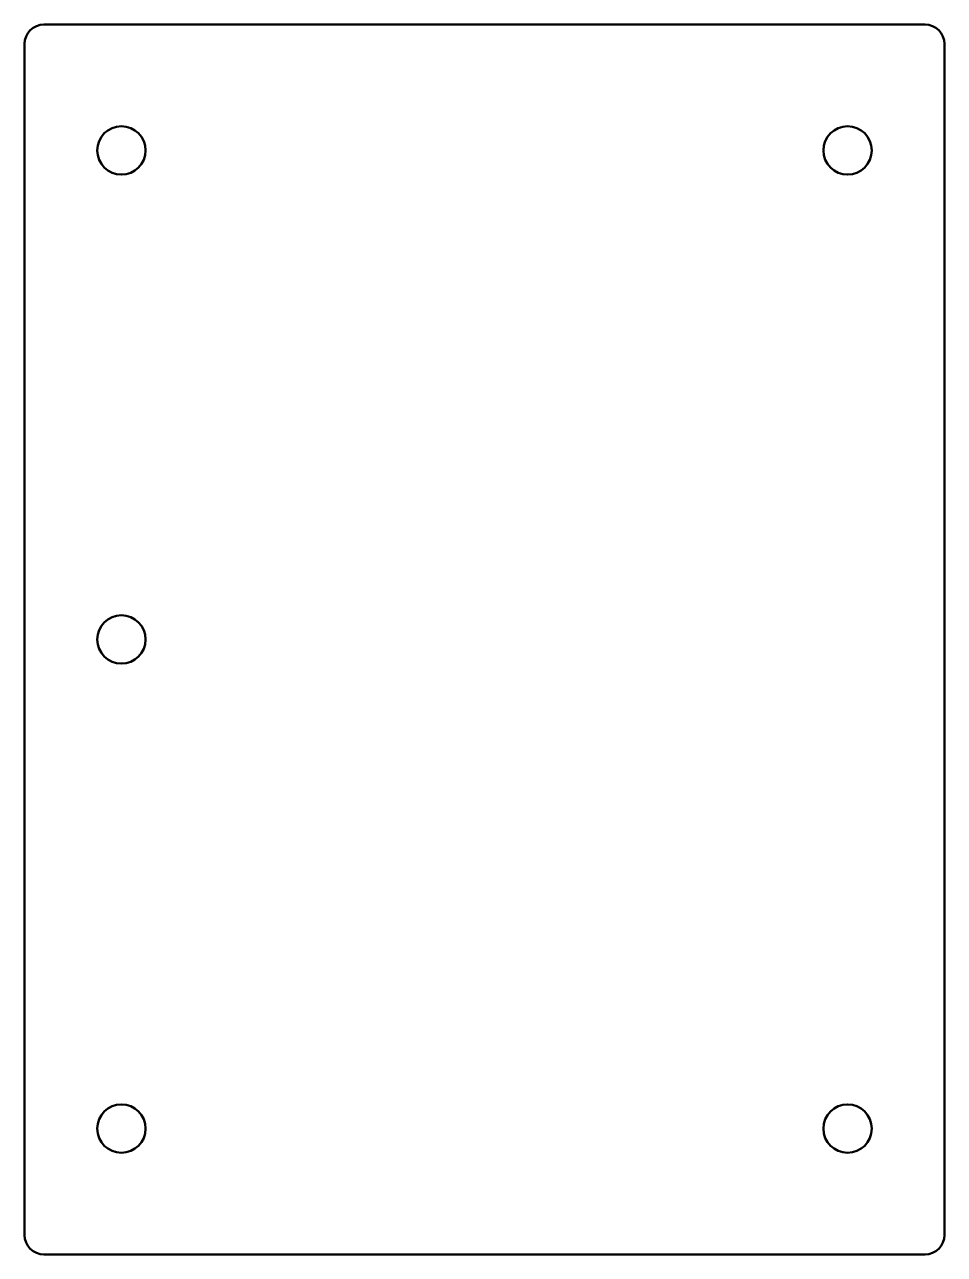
# Model space of a CAD drawing. Header units: millimetres. Extents: x 0 to 95, y -96 to 31.
import ezdxf

# ---------------------------------------------------------------- set-up
doc = ezdxf.new("R2010")
doc.units = ezdxf.units.MM
doc.layers.add('IV_INTERIOR_PROFILES', color=7, linetype='Continuous', lineweight=50)
doc.layers.add('IV_OUTER_PROFILE', color=7, linetype='Continuous', lineweight=50)

msp = doc.modelspace()

# ---------------------------------------------------------------- linework, layer by layer
at = {"layer": 'IV_INTERIOR_PROFILES'}
for centre in [(10, 18), (85, 18), (10, -32.52), (10, -83.05), (85, -83.05)]:
    msp.add_circle(centre, 2.5, dxfattribs=at)
at = {"layer": 'IV_OUTER_PROFILE'}
for p, q in [((2, 31), (93, 31)), ((0, -94.05), (0, 29)), ((95, 29), (95, -94.05)), ((93, -96.05), (2, -96.05))]:
    msp.add_line(p, q, dxfattribs=at)
for centre, start, end in [((2, 29), 90, 180), ((93, 29), 0, 90), ((2, -94.05), 180, 270), ((93, -94.05), 270, 0)]:
    msp.add_arc(centre, 2, start, end, dxfattribs=at)

doc.saveas('drawing.dxf')
